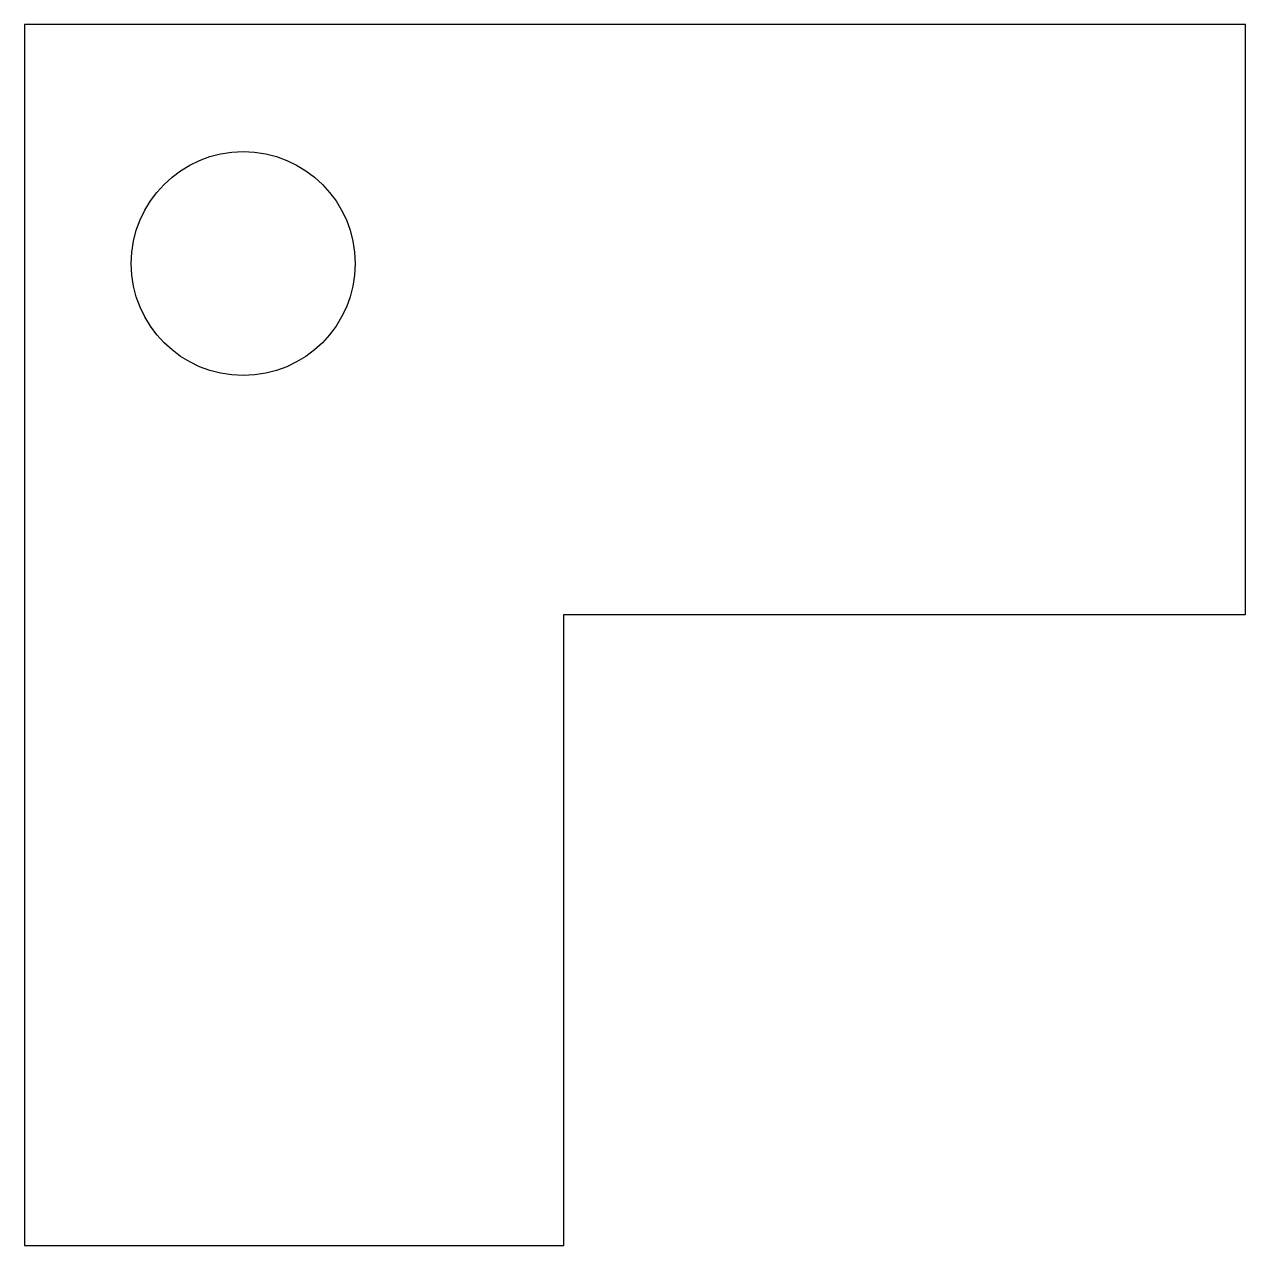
# Model space of a CAD drawing. Header units: millimetres. Extents: x 0 to 120, y 0 to 120.
import ezdxf

# ---------------------------------------------------------------- set-up
doc = ezdxf.new("R2010")
doc.units = ezdxf.units.MM
doc.layers.add('CUT', color=1, linetype='CONTINUOUS')

msp = doc.modelspace()

# ---------------------------------------------------------------- linework, layer by layer
at = {"layer": 'CUT', "color": 1}
msp.add_lwpolyline([(0, 0), (53, 0), (53, 62), (120, 62), (120, 120), (0, 120)], close=True, dxfattribs=at)
msp.add_circle((21.5, 96.5), 11, dxfattribs=at)

doc.saveas('drawing.dxf')
